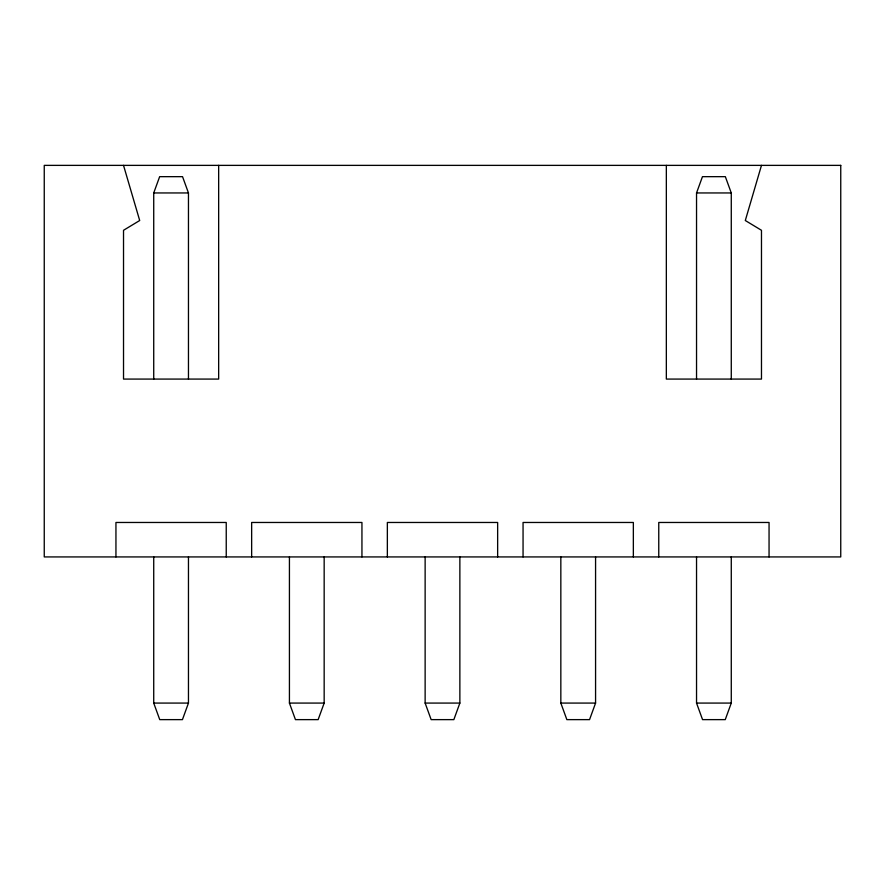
<?xml version="1.0" encoding="UTF-8"?>
<svg xmlns="http://www.w3.org/2000/svg" width="885" height="885" viewBox="0 0 885 885"><rect width="100%" height="100%" fill="white"/><g stroke="black" fill="none" stroke-linecap="round" stroke-linejoin="round"><path stroke-width="1.33" d="M761.476 165.373L745.303 220.52L761.476 230.288L761.476 379.079L666.339 379.079L666.339 165.373M153.725 379.079L153.725 192.952L159.654 176.668L182.542 176.668L188.461 192.952L188.461 379.079M188.461 556.93L188.461 703.077L182.443 719.627L159.743 719.627L153.725 703.077L153.725 556.93M324.164 556.93L324.164 703.077L318.146 719.627L295.446 719.627L289.428 703.077L289.428 556.93M459.868 556.93L459.868 703.077L453.85 719.627L431.15 719.627L425.132 703.077L425.132 556.93M696.539 379.079L696.539 192.952L702.458 176.668L725.346 176.668L731.275 192.952L731.275 379.079M595.572 556.93L595.572 703.077L589.554 719.627L566.854 719.627L560.836 703.077L560.836 556.93M731.275 556.93L731.275 703.077L725.258 719.627L702.557 719.627L696.539 703.077L696.539 556.93M153.725 192.952L188.461 192.952M696.539 192.952L731.275 192.952M153.725 703.077L188.461 703.077M289.428 703.077L324.164 703.077M425.132 703.077L459.868 703.077M560.836 703.077L595.572 703.077M696.539 703.077L731.275 703.077M123.524 165.373L139.697 220.52L123.524 230.288L123.524 379.079L218.661 379.079L218.661 165.373M769.054 556.93L769.054 522.471L658.761 522.471L658.761 556.93M633.35 556.93L633.35 522.471L523.057 522.471L523.057 556.93M497.647 556.93L497.647 522.471L387.353 522.471L387.353 556.93M361.943 556.93L361.943 522.471L251.65 522.471L251.65 556.93M226.239 556.93L226.239 522.471L115.946 522.471L115.946 556.93M840.75 165.373L44.25 165.373L44.25 556.93L840.75 556.93L840.75 165.373"/></g></svg>
